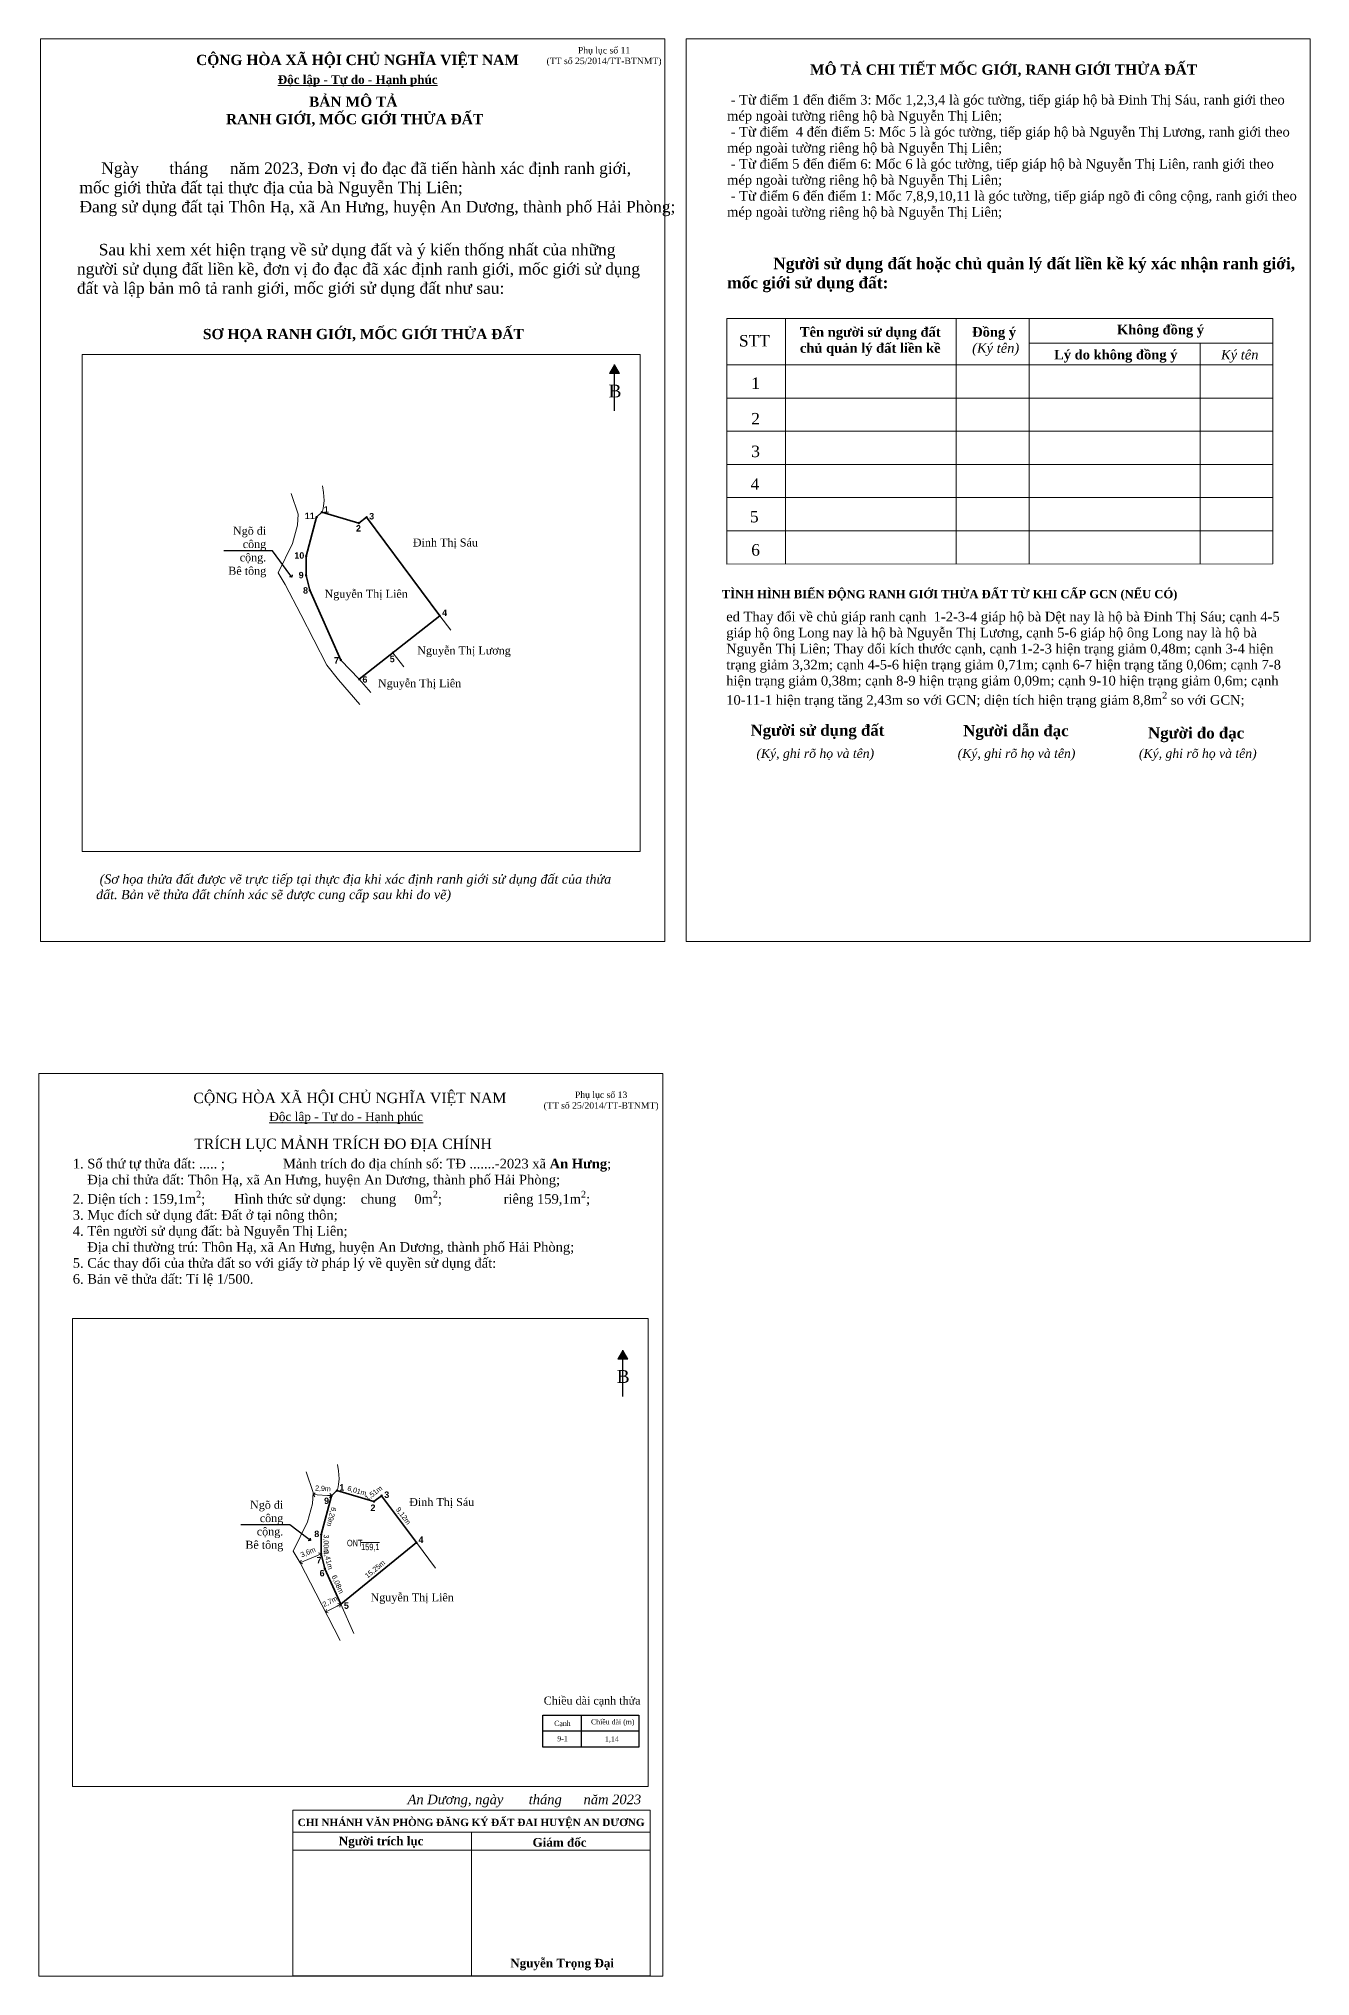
# Model space of a CAD drawing. Header units: metres. Extents: x -95 to 475, y 248 to 679.
# Drawn here: x 276.6 to 475.2, y 247.6 to 550.2 of the extents above; entities that cross this region are included whole.
import ezdxf
from ezdxf import colors
from ezdxf.entities.mleader import LeaderData, LeaderLine
from ezdxf.enums import TextEntityAlignment as Align
from ezdxf.math import Vec2, Vec3

# ---------------------------------------------------------------- set-up
doc = ezdxf.new("R2010")
doc.units = ezdxf.units.M
doc.header["$LTSCALE"] = 0.2
doc.header["$PDMODE"] = 3
doc.header["$PDSIZE"] = -3
doc.linetypes.add('HIDDEN', pattern=[9.525, 6.35, -3.175])
doc.layers.add('0 @ 0.5', color=7, linetype='Continuous')
doc.layers.add('Heaven2407', color=2, linetype='Continuous')
for name, color, linetype, lineweight in [('NOI @ 0.5', 4, 'Continuous', 5), ('Thanh', 8, 'Continuous', 9), ('Thêm và ngõ @ 0.5', 3, 'Continuous', 13), ('Đậm', 1, 'Continuous', 35), ('Đỏ', 1, 'HIDDEN', 13)]:
    doc.layers.add(name, color=color, linetype=linetype, lineweight=lineweight)
doc.styles.add('Annotative', font='times.ttf', dxfattribs={"height": 2.5})
doc.styles.add('DIM', font='ARIALN.TTF', dxfattribs={"height": 1.6})
doc.styles.add('Free', font='times.ttf')
doc.styles.add('Land House', font='ARIALN.TTF', dxfattribs={"height": 2})
doc.styles.add('Point', font='arialbd.ttf', dxfattribs={"height": 2.5})
doc.styles.get("Standard").update_dxf_attribs({"font": 'times.ttf', "height": 2.5})
doc.styles.add('style1', font='times.ttf', dxfattribs={"height": 0.8})
doc.styles.add('Vntimecc', font='times.ttf')
doc.dimstyles.new('Kích thước cạnh', dxfattribs={"dimtxt": 1.6, "dimasz": 2.5, "dimexe": 1.25, "dimexo": 0.625, "dimtad": 1, "dimzin": 4, "dimtxsty": 'DIM', "dimcen": 2.5, "dimse1": 1, "dimse2": 1, "dimsd1": 1, "dimsd2": 1, "dimadec": 0, "dimazin": 0, "dimtfac": 1, "dimtmove": 0, "dimatfit": 3, "dimfxl": 1, "dimarcsym": 0})
doc.dimstyles.new('Kích thước ngõ', dxfattribs={"dimtxt": 1.6, "dimasz": 1.25, "dimexe": 1.25, "dimexo": 1, "dimgap": 1, "dimtad": 1, "dimtoh": 1, "dimdec": 1, "dimzin": 4, "dimtxsty": 'DIM', "dimblk": 'OPEN90', "dimcen": 0, "dimse1": 1, "dimse2": 1, "dimclrd": 3, "dimclre": 3, "dimclrt": 2, "dimadec": 0, "dimazin": 0, "dimtfac": 1, "dimtdec": 1, "dimtmove": 2, "dimatfit": 3, "dimldrblk": 'OPEN90', "dimfxl": 1, "dimlwd": 13, "dimlwe": 13, "dimarcsym": 1})

# ---------------------------------------------------------------- blocks, each defined once
blk = doc.blocks.new('Moc')
at = {"layer": 'Đỏ', "lineweight": 13}
h = blk.add_hatch(color=6, dxfattribs=at)
edge = h.paths.add_edge_path()
edge.add_arc((0, 0), 0.25, 0, 360)
blk = doc.blocks.new('_Open90')
at = {"color": 0, "linetype": 'ByBlock', "lineweight": -2}
for p, q in [((0, 0), (-1, 0)), ((-0.5, 0.5), (0, 0)), ((0, 0), (-0.5, -0.5))]:
    blk.add_line(p, q, dxfattribs=at)
blk = doc.blocks.new('*D159')
at = {"layer": 'Defpoints', "color": 0, "transparency": 16777216}
for p in [(320.72, 313.62), (320.72, 313.62), (321.31, 311.28)]:
    blk.add_point(p, dxfattribs=at)
at = {"color": 0, "transparency": 16777216, "insert": (321.79, 312.65), "char_height": 0.8, "attachment_point": 5, "rotation": 284.1343, "style": 'DIM'}
blk.add_mtext('2,41m', dxfattribs=at)
blk = doc.blocks.new('*D160')
at = {"layer": 'Defpoints', "color": 0, "transparency": 16777216}
for p in [(320.75, 316.62), (320.72, 313.62), (322.23, 313.61)]:
    blk.add_point(p, dxfattribs=at)
at = {"color": 0, "transparency": 16777216, "insert": (321.45, 315.11), "char_height": 0.8, "attachment_point": 5, "rotation": 269.5604, "style": 'DIM'}
blk.add_mtext('3,00m', dxfattribs=at)
blk = doc.blocks.new('*D161')
at = {"layer": 'Defpoints', "color": 0, "transparency": 16777216}
for p in [(322.36, 322.7), (320.75, 316.62), (322.25, 316.22)]:
    blk.add_point(p, dxfattribs=at)
at = {"color": 0, "transparency": 16777216, "insert": (322.28, 319.42), "char_height": 0.8, "attachment_point": 5, "rotation": 255.0983, "style": 'DIM'}
blk.add_mtext('6,29m', dxfattribs=at)
blk = doc.blocks.new('*D162')
at = {"color": 3, "linetype": 'Continuous', "lineweight": 13, "transparency": 16777216}
blk.add_line((323.23, 305.45), (321.98, 304.81), dxfattribs=at)
at = {"layer": 'Defpoints', "color": 0, "transparency": 16777216}
for p in [(323.78, 305.73), (321.42, 304.52), (321.42, 304.52)]:
    blk.add_point(p, dxfattribs=at)
at = {"color": 3, "lineweight": 13, "transparency": 16777216, "xscale": 0.625, "yscale": 0.625, "zscale": 0.625}
for p, rotation in [((323.78, 305.73), 27.15437295334304), ((321.42, 304.52), 207.1543729533431)]:
    blk.add_blockref('_Open90', p, dxfattribs=dict(at, rotation=rotation))
at = {"color": 2, "transparency": 16777216, "insert": (322.14, 306.13), "char_height": 0.8, "attachment_point": 5, "rotation": 27.1544, "style": 'DIM'}
blk.add_mtext('2,7m', dxfattribs=at)
blk = doc.blocks.new('*D163')
at = {"color": 3, "linetype": 'Continuous', "lineweight": 13, "transparency": 16777216}
blk.add_line((320.15, 313.37), (318.02, 312.46), dxfattribs=at)
at = {"layer": 'Defpoints', "color": 0, "transparency": 16777216}
for p in [(317.44, 312.21), (317.44, 312.21), (320.72, 313.62)]:
    blk.add_point(p, dxfattribs=at)
at = {"color": 3, "lineweight": 13, "transparency": 16777216, "xscale": 0.625, "yscale": 0.625, "zscale": 0.625}
for p, rotation in [((317.44, 312.21), 203.2911229895901), ((320.72, 313.62), 23.2911229895901)]:
    blk.add_blockref('_Open90', p, dxfattribs=dict(at, rotation=rotation))
at = {"color": 2, "transparency": 16777216, "insert": (318.7, 313.82), "char_height": 0.8, "attachment_point": 5, "rotation": 23.2911, "style": 'DIM'}
blk.add_mtext('3,6m', dxfattribs=at)
blk = doc.blocks.new('*D164')
at = {"color": 3, "linetype": 'Continuous', "lineweight": 13, "transparency": 16777216}
blk.add_line((321.74, 322.73), (320.11, 322.83), dxfattribs=at)
at = {"layer": 'Defpoints', "color": 0, "transparency": 16777216}
for p in [(319.48, 322.87), (319.48, 322.87), (322.36, 322.7)]:
    blk.add_point(p, dxfattribs=at)
at = {"color": 3, "lineweight": 13, "transparency": 16777216, "xscale": 0.625, "yscale": 0.625, "zscale": 0.625}
for p, rotation in [((319.48, 322.87), 176.6852116838319), ((322.36, 322.7), 356.6852116838318)]:
    blk.add_blockref('_Open90', p, dxfattribs=dict(at, rotation=rotation))
at = {"color": 2, "transparency": 16777216, "insert": (321.01, 323.76), "char_height": 0.8, "attachment_point": 5, "rotation": 356.6852, "style": 'DIM'}
blk.add_mtext('2,9m', dxfattribs=at)
blk = doc.blocks.new('*D165')
at = {"layer": 'Defpoints', "color": 0, "transparency": 16777216}
for p in [(321.31, 311.28), (323.78, 305.73), (323.78, 305.73)]:
    blk.add_point(p, dxfattribs=at)
at = {"color": 0, "transparency": 16777216, "insert": (323.27, 308.83), "char_height": 0.8, "attachment_point": 5, "rotation": 294.0141, "style": 'DIM'}
blk.add_mtext('6,08m', dxfattribs=at)
blk = doc.blocks.new('*D166')
at = {"layer": 'Defpoints', "color": 0, "transparency": 16777216}
for p in [(335.61, 315.37), (335.61, 315.37), (323.78, 305.73)]:
    blk.add_point(p, dxfattribs=at)
at = {"color": 0, "transparency": 16777216, "insert": (329.19, 311.17), "char_height": 0.8, "attachment_point": 5, "rotation": 39.1831, "style": 'DIM'}
blk.add_mtext('15,25m', dxfattribs=at)
blk = doc.blocks.new('*D167')
at = {"layer": 'Defpoints', "color": 0, "transparency": 16777216}
for p in [(330.15, 322.67), (335.61, 315.37), (335.61, 315.37)]:
    blk.add_point(p, dxfattribs=at)
at = {"color": 0, "transparency": 16777216, "insert": (333.52, 319.5), "char_height": 0.8, "attachment_point": 5, "rotation": 306.7451, "style": 'DIM'}
blk.add_mtext('9,12m', dxfattribs=at)
blk = doc.blocks.new('*D168')
at = {"layer": 'Defpoints', "color": 0, "transparency": 16777216}
for p in [(328.84, 321.96), (328.97, 321.79), (330.18, 322.69)]:
    blk.add_point(p, dxfattribs=at)
at = {"color": 0, "transparency": 16777216, "insert": (328.97, 323.04), "char_height": 0.8, "attachment_point": 5, "rotation": 36.7451, "style": 'DIM'}
blk.add_mtext('1,51m', dxfattribs=at)
blk = doc.blocks.new('*D169')
at = {"layer": 'Defpoints', "color": 0, "transparency": 16777216}
for p in [(323.2, 323.48), (323.2, 323.48), (328.97, 321.79)]:
    blk.add_point(p, dxfattribs=at)
at = {"color": 0, "transparency": 16777216, "insert": (326.31, 323.4), "char_height": 0.8, "attachment_point": 5, "rotation": 343.6313, "style": 'DIM'}
blk.add_mtext('6,01m', dxfattribs=at)

msp = doc.modelspace()

# ---------------------------------------------------------------- hatches: boundary and pattern name
at = {"linetype": 'Continuous'}
h = msp.add_hatch(color=256, dxfattribs=at)
h.paths.add_polyline_path([(366.563, 499.348), (365.777, 497.993), (366.563, 497.993)])
h.paths.add_polyline_path([(366.563, 497.993), (367.349, 497.993), (366.563, 499.348)])
h = msp.add_hatch(color=256, dxfattribs=at)
h.paths.add_polyline_path([(367.837, 345.441), (367.051, 344.086), (367.837, 344.086)])
h.paths.add_polyline_path([(367.837, 344.086), (368.623, 344.086), (367.837, 345.441)])

# ---------------------------------------------------------------- linework, layer by layer
at = {"color": 7, "linetype": 'Continuous', "lineweight": 13}
for p, q in [((393.246, 506.541), (393.246, 468.212)), ((419.929, 506.541), (419.929, 468.212)), ((431.321, 506.541), (431.321, 468.212)), ((469.395, 506.541), (469.395, 468.212)), ((431.321, 502.708), (469.395, 502.708)), ((458.003, 502.708), (458.003, 468.212)), ((384.13, 499.29), (469.395, 499.29)), ((384.13, 494.11), (469.395, 494.11)), ((384.13, 488.93), (469.395, 488.93)), ((384.13, 483.751), (469.395, 483.751)), ((384.13, 478.571), (469.395, 478.571)), ((384.13, 473.391), (469.395, 473.391))]:
    msp.add_line(p, q, dxfattribs=at)
at = {"color": 7, "linetype": 'ByBlock', "lineweight": 13}
for p, q in [((366.563, 499.348), (365.777, 497.993)), ((366.563, 499.348), (367.349, 497.993)), ((367.837, 345.441), (367.051, 344.086)), ((367.837, 345.441), (368.623, 344.086))]:
    msp.add_line(p, q, dxfattribs=at)
at = {"color": 7, "linetype": 'ByBlock', "lineweight": 30}
for p, q in [((366.563, 492.102), (366.563, 499.348)), ((367.837, 338.195), (367.837, 345.441))]:
    msp.add_line(p, q, dxfattribs=at)
at = {"linetype": 'Continuous'}
for p, q in [((365.777, 497.993), (367.349, 497.993)), ((339.253, 460.095), (339.253, 460.095)), ((326.691, 450.199), (326.691, 450.199)), ((367.051, 344.086), (368.623, 344.086))]:
    msp.add_line(p, q, dxfattribs=at)
for p, q in [((355.376, 288.423), (370.376, 288.423)), ((355.376, 285.923), (355.376, 288.423)), ((361.376, 285.923), (361.376, 288.423)), ((370.376, 288.423), (370.376, 285.923)), ((370.376, 285.923), (355.376, 285.923)), ((370.376, 285.923), (355.376, 285.923)), ((355.376, 283.423), (355.376, 285.923)), ((361.376, 283.423), (361.376, 285.923)), ((370.376, 285.923), (370.376, 283.423)), ((370.376, 283.423), (355.376, 283.423)), ((372.126, 247.644), (316.294, 247.644))]:
    msp.add_line(p, q)
at = {"color": 0, "linetype": 'Continuous', "lineweight": 5}
for p, q in [((316.294, 273.579), (372.126, 273.579)), ((316.294, 273.579), (316.294, 247.644)), ((372.126, 273.579), (372.126, 247.644)), ((316.294, 270.14), (372.126, 270.14)), ((344.21, 270.14), (344.21, 247.644)), ((316.294, 267.345), (372.126, 267.345))]:
    msp.add_line(p, q, dxfattribs=at)
at = {"color": 7, "lineweight": 13}
for points in [[(384.078, 506.541), (469.395, 506.541), (469.395, 468.212), (384.078, 468.153)], [(283.401, 500.943), (370.557, 500.943), (370.557, 423.292), (283.401, 423.292)], [(281.884, 350.372), (371.831, 350.372), (371.831, 277.291), (281.884, 277.291)]]:
    msp.add_lwpolyline(points, close=True, dxfattribs=at)
at = {"layer": 'Defpoints', "linetype": 'Continuous', "lineweight": 13}
for points in [[(276.906, 409.236), (374.406, 409.236), (374.406, 550.236), (276.906, 550.236)], [(377.723, 409.224), (475.223, 409.224), (475.223, 550.224), (377.723, 550.224)], [(276.626, 247.644), (374.126, 247.644), (374.126, 388.644), (276.626, 388.644)]]:
    msp.add_lwpolyline(points, close=True, dxfattribs=at)
at = {"layer": 'Thanh'}
for p, q in [((339.253, 460.095), (340.993, 457.886)), ((331.938, 454.333), (333.659, 452.138)), ((335.606, 315.368), (338.584, 311.352)), ((323.785, 305.733), (325.82, 301.166))]:
    msp.add_line(p, q, dxfattribs=at)
at = {"layer": 'Thanh', "linetype": 'Continuous'}
msp.add_line((326.691, 450.199), (328.52, 448.11), dxfattribs=at)
for points in [[(326.789, 446.271), (323.463, 450.106), (321.597, 452.415), (317.552, 460.3), (315.101, 465.018), (314.03, 466.845), (316.271, 471.402), (317.054, 474.249), (317.155, 475.991), (316.063, 479.207)], [(320.854, 476.292), (320.989, 476.603), (321.117, 477.258), (321.201, 478.125), (321.102, 479.379), (320.963, 480.386)], [(323.198, 323.483), (323.333, 323.794), (323.461, 324.45), (323.545, 325.317), (323.446, 326.57), (323.308, 327.577)], [(323.699, 300.078), (319.897, 307.491), (317.445, 312.209), (316.374, 314.036), (318.615, 318.593), (319.399, 321.44), (319.5, 323.182), (318.408, 326.398)]]:
    msp.add_lwpolyline(points, dxfattribs=at)
at = {"layer": 'Đậm', "linetype": 'Continuous'}
for points in [[(320.02, 475.508), (320.02, 475.508), (320.02, 475.508), (318.402, 469.427), (318.379, 466.429), (318.967, 464.093), (323.817, 453.207), (326.691, 450.199), (339.253, 460.095), (339.253, 460.095), (339.253, 460.095), (327.834, 475.501), (327.834, 475.501), (327.834, 475.501), (327.834, 475.501), (327.834, 475.501), (327.834, 475.501), (326.623, 474.597), (320.854, 476.292), (320.021, 475.508)], [(322.365, 322.699), (320.746, 316.618), (320.723, 313.62), (321.312, 311.284), (323.785, 305.733), (335.606, 315.368), (330.178, 322.692), (328.968, 321.788), (323.198, 323.483), (322.365, 322.699)]]:
    msp.add_lwpolyline(points, dxfattribs=at)

# ---------------------------------------------------------------- block references
at = {"color": 7, "linetype": 'Continuous', "lineweight": 0, "xscale": 0.8000000000000114, "yscale": 0.8000000000000114, "zscale": 0.8000000000000114}
for p in [(320.021, 475.508), (320.854, 476.292), (327.834, 475.501), (326.623, 474.597), (318.404, 469.435), (318.379, 466.429), (318.967, 464.093), (339.253, 460.095), (331.938, 454.333), (323.817, 453.207), (326.708, 450.198), (322.365, 322.699), (323.198, 323.483), (328.968, 321.788), (330.178, 322.692), (320.746, 316.618), (335.606, 315.368), (320.723, 313.62), (321.312, 311.284), (323.785, 305.733)]:
    msp.add_blockref('Moc', p, dxfattribs=at)

# ---------------------------------------------------------------- texts
at = {"color": 7, "lineweight": 13, "style": 'Free'}
for s, height, p in [('STT', 1.7951, (385.995, 503.071)), ('1', 1.795, (387.911, 496.441)), ('2', 1.795, (387.911, 490.899)), ('3', 1.795, (387.911, 485.796)), ('4', 1.795, (387.81, 480.689)), ('5', 1.795, (387.71, 475.603)), ('6', 1.795, (387.911, 470.404))]:
    msp.add_text(s, height=height, dxfattribs=at).set_placement(p, align=Align.MIDDLE_LEFT)
at = {"color": 7, "lineweight": 13}
for s, height, style, p in [('B', 2, 'Free', (365.628, 494.219)), ('CỘNG HÒA XÃ HỘI CHỦ NGHĨA VIỆT NAM', 1.625, 'Vntimecc', (300.781, 384.009)), ('%%UĐộc lập - Tự do - Hạnh phúc', 1.375, 'Vntimecc', (312.624, 381.218)), ('TRÍCH LỤC MẢNH TRÍCH ĐO ĐỊA CHÍNH', 1.625, 'Vntimecc', (300.909, 376.84)), ('B', 2, 'Vntimecc', (366.902, 340.312))]:
    msp.add_text(s, height=height, dxfattribs=dict(at, style=style)).set_placement(p)
at = {"color": 7, "lineweight": 13, "insert": (301.202, 547.726), "char_height": 1.6, "width": 50.99842, "attachment_point": 1, "style": 'Free'}
msp.add_mtext('{\\fTimes New Roman|b1|i0|c0|p18;\\C0;CỘNG HÒA XÃ HỘI CHỦ NGHĨA VIỆT NAM}', dxfattribs=at)
at = {"color": 7, "linetype": 'Continuous', "lineweight": 13, "char_height": 1, "attachment_point": 5}
for s, insert, style in [('\\A1;Phụ lục số 11\\P(TT số 25/2014/TT-BTNMT)', (364.921, 547.445), 'Free'), ('\\A1;Phụ lục số 13\\P(TT số 25/2014/TT-BTNMT)', (364.462, 384.318), 'style1')]:
    msp.add_mtext(s, dxfattribs=dict(at, insert=insert, style=style))
at = {"color": 7, "lineweight": 13, "attachment_point": 1}
for s, insert, char_height, width in [('{\\fTimes New Roman|b1|i0|c0|p18;\\C0;MÔ TẢ CHI TIẾT MỐC GIỚI, RANH GIỚI THỬA ĐẤT}', (397.083, 546.216), 1.6, 74.37453), ('{\\fTimes New Roman|b1|i0|c0|p18;\\L\\C0;Độc lập - Tự do - Hạnh phúc}', (313.959, 544.539), 1.35, 30.20029), ('{\\fTimes New Roman|b1|i0|c0|p18;\\C0;BẢN MÔ TẢ}', (318.827, 541.208), 1.6, 74.37453), ('{\\fTimes New Roman|b1|i0|c0|p18;RANH GIỚI, MỐC GIỚI THỬA ĐẤT}', (305.864, 538.484), 1.6, 47.53923), ('{\\fTimes New Roman|b1|i0|c0|p18;SƠ HỌA RANH GIỚI, MỐC GIỚI THỬA ĐẤT}', (302.266, 504.919), 1.6, 54.95691), ('{\\fTimes New Roman|b1|i0|c0|p18;TÌNH HÌNH BIẾN ĐỘNG RANH GIỚI THỬA ĐẤT TỪ KHI CẤP GCN (NẾU CÓ)}', (383.325, 464.152), 1.3, 85.23013), ('{\\fTimes New Roman|b1|i0|c0|p18;Người sử dụng đất}', (387.799, 443.119), 1.74066, 21.23025), ('{\\fTimes New Roman|b1|i0|c0|p18;   Người dẫn đạc}', (419.038, 443.048), 1.74066, 21.23025), ('{\\fTimes New Roman|b1|i0|c0|p18;    Người đo đạc}', (447.251, 442.692), 1.74066, 21.23025), ('{\\fTimes New Roman|b0|i1|c0|p18;(Ký, ghi rõ họ và tên)}', (388.715, 439.337), 1.41429, 20.55766), ('{\\fTimes New Roman|b0|i1|c0|p18;(Ký, ghi rõ họ và tên)}', (420.148, 439.337), 1.41429, 20.55766), ('{\\fTimes New Roman|b0|i1|c0|p18;(Ký, ghi rõ họ và tên)}', (448.461, 439.337), 1.41429, 20.55766)]:
    msp.add_mtext(s, dxfattribs=dict(at, insert=insert, char_height=char_height, width=width))
at = {"color": 7, "linetype": 'Continuous', "lineweight": 13}
for s, insert, char_height, width, attachment_point, style in [('\\A1; - {\\fTimes New Roman|b0|i0|c163|p18;Từ điểm }1{\\fTimes New Roman|b0|i0|c163|p18; đến điểm }3{\\fTimes New Roman|b0|i0|c163|p18;: Mốc 1},2,3,4 là góc tường{\\fTimes New Roman|b0|i0|c163|p18;,} tiếp giáp hộ bà Đinh Thị Sáu, {\\fTimes New Roman|b0|i0|c163|p18;ranh giới theo} mép ngoài tường riêng hộ bà Nguyễn Thị Liên;\\P - Từ điểm  4 đến điểm 5: Mốc 5 là góc tường, tiếp giáp hộ bà Nguyễn Thị Lương, ranh giới theo mép ngoài tường riêng hộ bà Nguyễn Thị Liên;\\P - Từ điểm 5 đến điểm 6: Mốc 6 là góc tường, tiếp giáp hộ bà Nguyễn Thị Liên, ranh giới theo mép ngoài tường riêng hộ bà Nguyễn Thị Liên; \\P - Từ điểm 6 đến điểm 1: Mốc 7,8,9,10,11 là góc tường, tiếp giáp ngõ đi công cộng, ranh giới theo mép ngoài tường riêng hộ bà Nguyễn Thị Liên; ', (384.144, 541.461), 1.5, 88.83839, 1, 'Free'), ('\\A1;{\\fTimes New Roman|b0|i0|c163|p18;     Sau khi xem xét hiện trạng về sử dụng đất và ý kiến }thống nhất {\\fTimes New Roman|b0|i0|c163|p18;của }những người sử dụng đất liền kề, đơn vị đo đạc đã xác định ranh giới, mốc giới sử dụng đất và lập bản mô tả ranh giới, mốc giới sử dụng đất như sau:', (282.594, 514.005), 1.8, 89.62923, 4, 'Free'), ('\\A1;{\\fTimes New Roman|b1|i0|c0|p18;^INgười sử dụng đất hoặc chủ quản lý đất liền kề ký xác nhận ranh giới, mốc giới sử dụng đất:}', (384.144, 513.345), 1.8, 88.83839, 4, 'Free'), ('\\A1;{\\fTimes New Roman|b1|i0|c0|p18;Tên người sử dụng đất chủ quản lý đất liền kề}', (395.512, 502.945), 1.5, 24.54713, 4, 'Free'), ('\\A1;{\\fTimes New Roman|b1|i0|c0|p18;Đồng ý\\P\\fTimes New Roman|b0|i1|c0|p18;(Ký tên)}', (422.412, 502.945), 1.5, 24.54713, 4, 'Free'), ('\\A1;{\\fTimes New Roman|b1|i0|c0|p18;Không đồng ý}', (445.037, 504.558), 1.5, 24.54713, 4, 'Free'), ('\\A1;{\\fTimes New Roman|b1|i0|c0|p18;Lý do không đồng ý}', (435.215, 500.648), 1.5, 24.54713, 4, 'Free'), ('\\A1;{\\fTimes New Roman|b0|i1|c0|p18;Ký tên}', (461.284, 500.648), 1.5, 24.54713, 4, 'Free'), ('\\A1;ed Thay đổi về chủ giáp ranh cạnh  1-2-3-4 giáp hộ bà Dệt nay là hộ bà Đinh Thị Sáu; cạnh 4-5 giáp hộ ông Long nay là hộ bà Nguyễn Thị Lương, cạnh 5-6 giáp hộ ông Long nay là hộ bà Nguyễn Thị Liên; Thay đổi kích thước cạnh, cạnh 1-2-3 hiện trạng giảm 0,48m; cạnh 3-4 hiện trạng giảm 3,32m; cạnh 4-5-6 hiện trạng giảm 0,71m; cạnh 6-7 hiện trạng tăng 0,06m; cạnh 7-8 hiện trạng giảm 0,38m; cạnh 8-9 hiện trạng giảm 0,09m; cạnh 9-10 hiện trạng giảm 0,6m; cạnh 10-11-1 hiện trạng tăng 2,43m so với GCN; diện tích hiện trạng giảm 8,8m{\\H0.7x;\\S2^ ;} so với GCN;', (384.006, 460.738), 1.5, 88.83839, 1, 'Free'), ('\\A1;{\\fTimes New Roman|b0|i1|c0|p18; (Sơ họa thửa đất được vẽ trực tiếp tại thực địa khi xác định ranh giới sử dụng đất của thửa đất. Bản vẽ thửa đất chính xác sẽ được cung cấp sau khi đo vẽ)}', (285.59, 417.559), 1.45, 82.38797, 4, 'Free'), ('\\A1;{\\C256;1. Số thứ tự thửa đất: ..... ;                Mảnh trích đo địa chính số: TĐ .......-2023 xã \\fTimes New Roman|b1|i0|c0|p18;An Hưng\\fTimes New Roman|b0|i0|c0|p18;; \\P    Địa chỉ thửa đất: Thôn Hạ, xã An Hưng, huyện An Dương, thành phố Hải Phòng;\\P2. Diện tích : 159,1m\\H0.7x;\\S2^ ;\\H1.42857x;;        Hình thức sử dụng:    chung     0m\\H0.7x;\\S2^ ;\\H1.429x;;                 riêng \\H0.9997x;159,1\\H1.0003x;m\\H0.7x;\\S2^ ;\\H1.42814x;;\\P3. Mục đích sử dụng đất: Đất ở tại nông thôn;\\P4. Tên người sử dụng đất: bà Nguyễn Thị Liên;\\P    Địa chỉ thường trú: Thôn Hạ, xã An Hưng, huyện An Dương, thành phố Hải Phòng;\\P5. Các thay đổi của thửa đất so với giấy tờ pháp lý về quyền sử dụng đất:\\P6. Bản vẽ thửa đất: Tỉ lệ 1/500.                                                  }', (281.943, 375.311), 1.5, 90.54861, 1, 'style1')]:
    msp.add_mtext(s, dxfattribs=dict(at, insert=insert, char_height=char_height, width=width, attachment_point=attachment_point, style=style))
at = {"linetype": 'Continuous', "lineweight": 13, "insert": (282.984, 526.718), "char_height": 1.8, "width": 89.95606, "attachment_point": 4, "style": 'Free'}
msp.add_mtext('\\A1;{\\fTimes New Roman|b0|i0|c163|p18;     Ngày       tháng     năm 202}3{\\fTimes New Roman|b0|i0|c163|p18;, }Đơn vị đo đạc{\\fTimes New Roman|b0|i0|c163|p18; đã tiến hành xác định ranh giới, mốc giới thửa đất tại thực địa của} {\\C2;bà Nguyễn Thị Liên\\C7;;\\P}Đang sử dụng đất tại Thôn Hạ, xã An Hưng, huyện An Dương, thành phố Hải Phòng{\\C7;; }', dxfattribs=at)
at = {"char_height": 0.8, "attachment_point": 1, "style": 'Free'}
for s, width, heights, insert in [('Cạnh', 3.46278, [0], (357.128, 287.543)), ('Chiều dài (m)', 6.59689, [1.107], (362.883, 287.779)), ('9-1', 1.96591, [0], (357.617, 285.145)), ('1,14', 1.96591, [0], (365.062, 285.096))]:
    msp.add_mtext_dynamic_manual_height_columns(s, width=width, gutter_width=12.5, heights=heights, dxfattribs=dict(at, insert=insert))
at = {"color": 0, "linetype": 'Continuous', "lineweight": 5, "attachment_point": 5, "style": 'style1'}
for s, insert, char_height in [('\\A1;{\\fTimes New Roman|b0|i1|c0|p18;An Dương, ngày       tháng      năm 2023}', (352.471, 275.017), 1.5), ('\\A1;{\\fTimes New Roman|b1|i0|c0|p18;CHI NHÁNH VĂN PHÒNG ĐĂNG KÝ ĐẤT ĐAI HUYỆN AN DƯƠNG}', (344.162, 271.5), 1.15), ('\\A1;{\\fTimes New Roman|b1|i0|c0|p18;Người trích lục}', (330.098, 268.544), 1.35), ('\\A1;{\\fTimes New Roman|b1|i0|c0|p18;Giám đốc}', (357.972, 268.544), 1.35), ('\\A1;{\\fTimes New Roman|b1|i0|c0|p18;Nguyễn Trọng Đại}', (358.371, 249.467), 1.35)]:
    msp.add_mtext(s, dxfattribs=dict(at, insert=insert, char_height=char_height))
at = {"layer": '0 @ 0.5', "char_height": 1.25, "attachment_point": 1, "style": 'Annotative'}
for s, width, insert in [('Nguyễn Thị Liên', 15.79396, (321.267, 464.17)), ('Chiều dài cạnh thửa', 16.17609, (355.496, 291.323))]:
    msp.add_mtext_dynamic_manual_height_columns(s, width=width, gutter_width=6.25, heights=[0], dxfattribs=dict(at, insert=insert))
at = {"layer": 'Heaven2407', "style": 'Point'}
for s, p in [('11', (318.184, 475.213)), ('1', (321.155, 476.233)), ('3', (328.233, 475.164)), ('2', (326.169, 473.274)), ('10', (316.546, 469.038)), ('9', (317.22, 465.977)), ('8', (317.908, 463.578)), ('4', (339.622, 460.093)), ('7', (322.748, 452.655)), ('5', (331.448, 452.867)), ('6', (327.184, 449.666)), ('1', (323.584, 323.497)), ('9', (321.191, 321.401)), ('2', (328.436, 320.318)), ('3', (330.596, 322.351)), ('8', (319.662, 316.232)), ('4', (335.94, 315.326)), ('7', (320.011, 312.124)), ('6', (320.493, 310.1)), ('5', (324.287, 305.026))]:
    msp.add_text(s, height=1, dxfattribs=at).set_placement(p)
at = {"layer": 'NOI @ 0.5', "char_height": 1, "attachment_point": 1, "style": 'Land House'}
for s, insert in [('ONT', (324.763, 315.802)), ('{\\O159,1}', (326.983, 315.189))]:
    msp.add_mtext_dynamic_manual_height_columns(s, width=4.47053, gutter_width=5, heights=[0], dxfattribs=dict(at, insert=insert))
at = {"layer": 'Thêm và ngõ @ 0.5', "char_height": 1.25, "attachment_point": 1, "style": 'Annotative'}
for s, insert in [('Đinh Thị Sáu', (335.052, 472.185)), ('Nguyễn Thị Lương', (335.745, 455.323)), ('Nguyễn Thị Liên', (329.61, 450.213)), ('Đinh Thị Sáu', (334.482, 322.331)), ('Nguyễn Thị Liên', (328.445, 307.444))]:
    msp.add_mtext_dynamic_manual_height_columns(s, width=15.79396, gutter_width=6.25, heights=[0], dxfattribs=dict(at, insert=insert))

# ---------------------------------------------------------------- dimensions: what is measured, and where the dimension line sits
at = {"layer": '0 @ 0.5'}
for base, p1, p2, angle, dimstyle, override, picture, middle in [((319.481, 322.866), (322.365, 322.699), (319.481, 322.866), 176.68521, 'Kích thước ngõ', {"dimscale": 0.5, "dimpost": 'm', "dimtix": 0, "dimtofl": 1, "dimtmove": 2, "dimatfit": 3}, '*D164', (321.005, 323.756)), ((328.842, 321.956), (330.178, 322.692), (328.968, 321.788), 216.74512, 'Kích thước cạnh', {"dimscale": 0.5, "dimpost": 'm', "dimtix": 0, "dimtofl": 1, "dimtmove": 0, "dimatfit": 3}, '*D168', (329.447, 322.408)), ((322.248, 316.218), (322.365, 322.699), (320.746, 316.618), 255.09826, 'Kích thước cạnh', {"dimscale": 0.5, "dimpost": 'm', "dimtix": 0, "dimtofl": 1, "dimtmove": 0, "dimatfit": 3}, '*D161', (323.046, 319.217)), ((322.229, 313.609), (320.746, 316.618), (320.723, 313.62), 269.56042, 'Kích thước cạnh', {"dimscale": 0.5, "dimpost": 'm', "dimtix": 0, "dimtofl": 1, "dimtmove": 0, "dimatfit": 3}, '*D160', (322.24, 315.107)), ((320.723, 313.62), (321.312, 311.284), (320.723, 313.62), 104.1343, 'Kích thước cạnh', {"dimscale": 0.5, "dimpost": 'm', "dimtix": 0, "dimtofl": 1, "dimtmove": 0, "dimatfit": 3}, '*D159', (321.018, 312.452)), ((321.42, 304.52), (323.785, 305.733), (321.42, 304.52), 207.15437, 'Kích thước ngõ', {"dimscale": 0.5, "dimpost": 'm', "dimtix": 0, "dimtofl": 1, "dimtmove": 2, "dimatfit": 3}, '*D162', (322.14, 306.129))]:
    dim = msp.add_linear_dim(base=base, p1=p1, p2=p2, angle=angle, dimstyle=dimstyle, override=override, dxfattribs=at)
    dim.commit()
    dim.dimension.update_dxf_attribs({"geometry": picture, "text_midpoint": middle, "dimtype": 129})
for p1, p2, dimstyle, override, picture, middle in [((328.968, 321.788), (323.198, 323.483), 'Kích thước cạnh', {"dimscale": 0.5, "dimpost": 'm', "dimtix": 0, "dimtofl": 1, "dimtmove": 0, "dimatfit": 3}, '*D169', (326.306, 323.396)), ((330.153, 322.673), (335.606, 315.368), 'Kích thước cạnh', {"dimscale": 0.5, "dimpost": 'm', "dimtix": 0, "dimtofl": 1, "dimtmove": 0, "dimatfit": 3}, '*D167', (333.515, 319.495)), ((320.723, 313.62), (317.445, 312.209), 'Kích thước ngõ', {"dimscale": 0.5, "dimpost": 'm', "dimtix": 0, "dimtofl": 1, "dimtmove": 2, "dimatfit": 3}, '*D163', (318.696, 313.815)), ((323.785, 305.733), (335.606, 315.368), 'Kích thước cạnh', {"dimscale": 0.5, "dimpost": 'm', "dimtix": 0, "dimtofl": 1, "dimtmove": 0, "dimatfit": 3}, '*D166', (329.194, 311.165)), ((321.312, 311.284), (323.785, 305.733), 'Kích thước cạnh', {"dimscale": 0.5, "dimpost": 'm', "dimtix": 0, "dimtofl": 1, "dimtmove": 0, "dimatfit": 3}, '*D165', (323.273, 308.831))]:
    dim = msp.add_aligned_dim(p1=p1, p2=p2, distance=0, dimstyle=dimstyle, override=override, dxfattribs=at)
    dim.commit()
    dim.dimension.update_dxf_attribs({"geometry": picture, "text_midpoint": middle})

# ---------------------------------------------------------------- leaders
at = {"layer": 'Thêm và ngõ @ 0.5', "lineweight": 13}
ml = msp.add_multileader_mtext('Standard', dxfattribs=at)
ml.set_content(' Ngõ đi công cộng. Bê tông', color=256, style='Annotative')
ml.set_leader_properties()
ml.set_arrow_properties(name='OPEN90')
ml.build(insert=Vec2(0, 0))
ml.multileader.update_dxf_attribs({"text_left_attachment_type": 5, "text_right_attachment_type": 5, "dogleg_length": 0, "arrow_head_size": 0.5, "scale": 0.5})
ctx = ml.context
ctx.base_point, ctx.scale, ctx.char_height, ctx.arrow_head_size, ctx.landing_gap_size, ctx.plane_origin = Vec3(300.945, 470.264), 0.5, 1.25, 0.5, 1, Vec3(291.871, 436.793)
ctx.left_attachment, ctx.right_attachment, ctx.text_align_type = 5, 5, 2
notes = []
notes.append((ctx, [(1, (1, 1, 0), (313.152, 470.264), (-1, 0), 0, [(0, [(316.142, 466.165)], 0, [])])]))
ctx.mtext.insert, ctx.mtext.width, ctx.mtext.alignment, ctx.mtext.flow_direction = Vec3(312.152, 474.027), 13.12154, 3, 5
ml = msp.add_multileader_mtext('Standard', dxfattribs=at)
ml.set_content(' Ngõ đi công cộng. Bê tông', color=256, style='Annotative')
ml.set_leader_properties()
ml.set_arrow_properties(name='OPEN90')
ml.build(insert=Vec2(0, 0))
ml.multileader.update_dxf_attribs({"text_left_attachment_type": 5, "text_right_attachment_type": 5, "dogleg_length": 0, "arrow_head_size": 0.5, "scale": 0.5})
ctx = ml.context
ctx.base_point, ctx.scale, ctx.char_height, ctx.arrow_head_size, ctx.landing_gap_size, ctx.plane_origin = Vec3(303.613, 318.141), 0.5, 1.25, 0.5, 1, Vec3(294.538, 284.67)
ctx.left_attachment, ctx.right_attachment, ctx.text_align_type = 5, 5, 2
notes.append((ctx, [(1, (1, 1, 0), (315.82, 318.141), (-1, 0), 0, [(0, [(319.064, 315.692)], 0, [])])]))
ctx.mtext.insert, ctx.mtext.width, ctx.mtext.alignment, ctx.mtext.flow_direction = Vec3(314.82, 321.905), 13.12154, 3, 5
for ctx, leaders in notes:
    for number, flags, end, landing, length, lines in leaders:
        leader = LeaderData()
        leader.index, (leader.has_last_leader_line, leader.has_dogleg_vector, leader.attachment_direction) = number, flags
        leader.last_leader_point, leader.dogleg_vector, leader.dogleg_length = Vec3(end), Vec3(landing), length
        for number, points, colour, breaks in lines:
            line = LeaderLine()
            line.index, line.vertices, line.color, line.breaks = number, Vec3.list(points), colors.encode_raw_color(colour), breaks
            leader.lines.append(line)
        ctx.leaders.append(leader)

doc.saveas('drawing.dxf')
